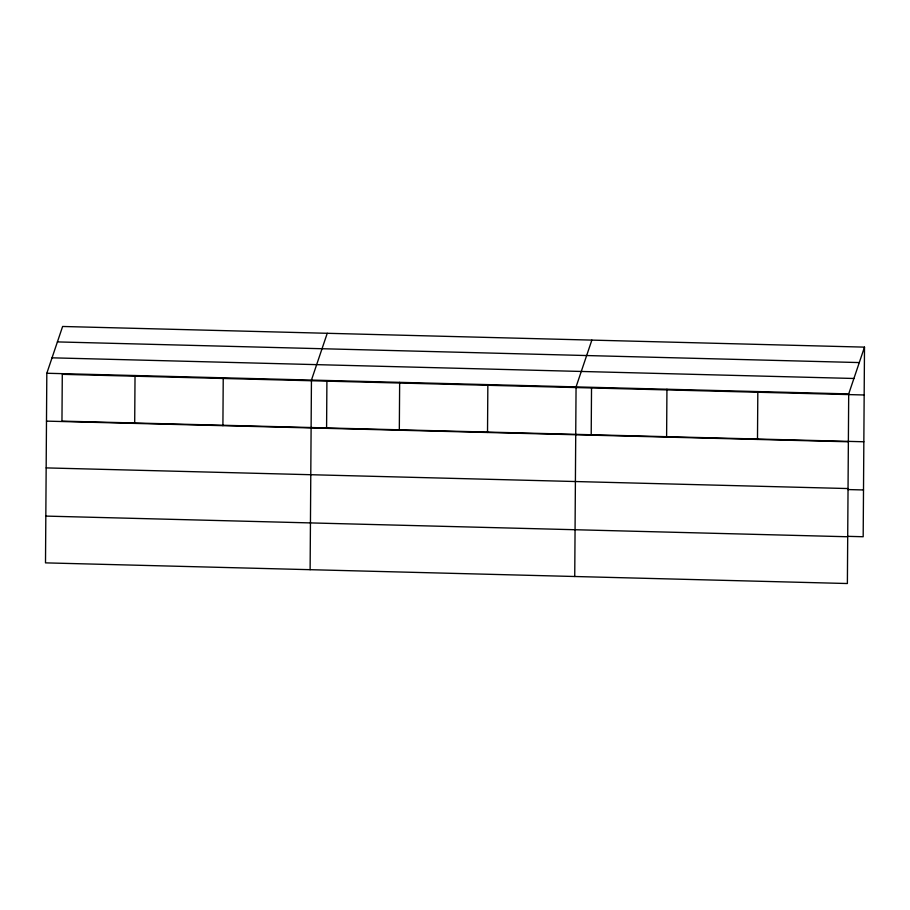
<?xml version="1.0" encoding="UTF-8"?>
<svg xmlns="http://www.w3.org/2000/svg" width="910" height="910" viewBox="0 0 910 910"><rect width="100%" height="100%" fill="white"/><g stroke="black" fill="none" stroke-linecap="round" stroke-linejoin="round"><path stroke-width="1.36" d="M46.819 373.259L45.5 562.869L847.381 583.526L848.7 393.916L864.5 347.131L62.619 326.474L46.819 373.259L848.7 393.916M134.691 423.4L135.033 375.534M222.905 425.664L223.234 377.809M310.117 569.694L311.447 380.073L327.247 333.287M326.588 427.927L326.906 381.153M399.319 430.214L399.649 382.348M487.521 432.477L487.851 384.623M574.733 576.508L576.064 386.898L591.864 340.101M591.204 434.741L591.523 387.967M666.609 437.096L666.939 389.23M757.484 439.439L757.825 391.573M864.5 347.131L863.181 536.741L847.551 536.331M57.41 341.91L859.29 362.567M52.041 357.823L853.91 378.48M864.17 394.986L62.289 374.328L61.96 421.114L863.84 441.771M46.49 421.125L848.37 441.782M46.16 467.899L848.04 488.556M847.881 489.557L863.499 489.955M45.83 516.095L847.699 536.752"/></g></svg>
